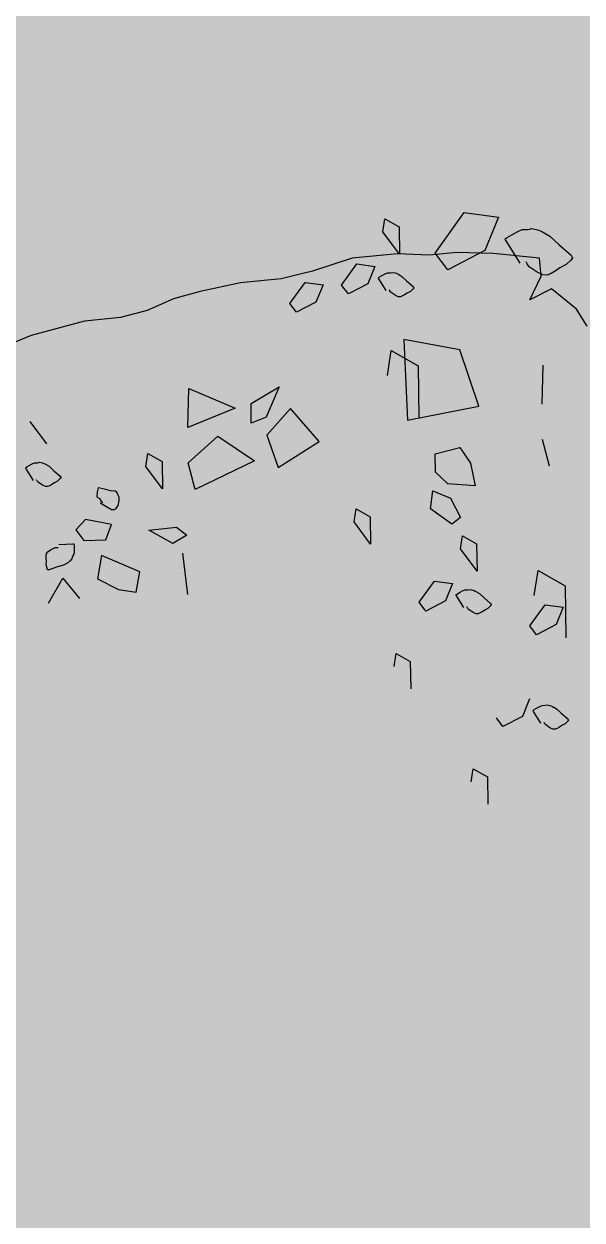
# Model space of a CAD drawing. Header units: metres. Extents: x 71066629 to 71645179, y 84793221 to 85208804.
# Drawn here: x 71314822 to 71317520, y 84956392 to 84962176 of the extents above; entities that cross this region are included whole.
import ezdxf

# ---------------------------------------------------------------- set-up
doc = ezdxf.new("R2010")
doc.units = ezdxf.units.M
doc.header["$LTSCALE"] = 1000
doc.layers.add('A_SITEP_PLANT', color=85, linetype='Continuous')
doc.layers.add('G-PLTG', color=105, linetype='Continuous')
pattern_1 = [(0, (0, 0), (793.75, 793.75), [396.875, -1190.625]), (90, (198.4, -198.4), (-793.75, 793.75), [396.875, -1190.625])]

# ---------------------------------------------------------------- blocks, each defined once
blk = doc.blocks.new('A$C1F6C256B')
at = {"layer": 'A_SITEP_PLANT'}
for p, q in [((2401.5, 4975.2), (2407.9, 5017.7)), ((2401.5, 4975.2), (2407.9, 5017.7)), ((2407.9, 5017.7), (2453.7, 4991.5)), ((2407.9, 5017.7), (2453.7, 4991.5)), ((2570, 4906.8), (2663.7, 5037.1)), ((2570, 4906.8), (2663.7, 5037.1)), ((2663.7, 5037.1), (2774.4, 5022.2)), ((2663.7, 5037.1), (2774.4, 5022.2)), ((2774.4, 5022.2), (2730.3, 4915)), ((2774.4, 5022.2), (2730.3, 4915)), ((2454.9, 4903.8), (2401.5, 4975.2)), ((2454.9, 4903.8), (2401.5, 4975.2)), ((2453.7, 4991.5), (2454.9, 4903.8)), ((2453.7, 4991.5), (2454.9, 4903.8)), ((2610.8, 4853), (2570, 4906.8)), ((2610.8, 4853), (2570, 4906.8)), ((2730.3, 4915), (2610.8, 4853)), ((2730.3, 4915), (2610.8, 4853)), ((2268.6, 4803), (2317.7, 4871.6)), ((2268.6, 4803), (2317.7, 4871.6)), ((2317.7, 4871.6), (2376, 4863.6)), ((2317.7, 4871.6), (2376, 4863.6)), ((2376, 4863.6), (2352.9, 4807.3)), ((2376, 4863.6), (2352.9, 4807.3)), ((2101.7, 4743.8), (2150.7, 4812.2)), ((2101.7, 4743.8), (2150.7, 4812.2)), ((2150.7, 4812.2), (2208.9, 4804.4)), ((2150.7, 4812.2), (2208.9, 4804.4)), ((2208.9, 4804.4), (2185.8, 4748.1)), ((2208.9, 4804.4), (2185.8, 4748.1)), ((2290.1, 4775), (2268.6, 4803)), ((2290.1, 4775), (2268.6, 4803)), ((2352.9, 4807.3), (2290.1, 4775)), ((2352.9, 4807.3), (2290.1, 4775)), ((2122.9, 4715.8), (2101.7, 4743.8)), ((2122.9, 4715.8), (2101.7, 4743.8)), ((2185.8, 4748.1), (2122.9, 4715.8)), ((2185.8, 4748.1), (2122.9, 4715.8)), ((2468.5, 4628.5), (2480.3, 4368.5)), ((2649.6, 4595.2), (2468.5, 4628.5)), ((2468.5, 4628.5), (2480.3, 4368.5)), ((2649.6, 4595.2), (2468.5, 4628.5)), ((2416.1, 4512.4), (2428.2, 4592.6)), ((2416.1, 4512.4), (2428.2, 4592.6)), ((2428.2, 4592.6), (2515.3, 4543.4)), ((2428.2, 4592.6), (2515.3, 4543.4)), ((2710.6, 4412.9), (2649.6, 4595.2)), ((2710.6, 4412.9), (2649.6, 4595.2)), ((2515.3, 4543.4), (2517.6, 4376)), ((2515.3, 4543.4), (2517.6, 4376)), ((2914.4, 4419.9), (2918.3, 4545.5)), ((2914.4, 4419.9), (2918.3, 4545.5)), ((1977, 4421.9), (2067.6, 4475.8)), ((1977, 4421.9), (2067.6, 4475.8)), ((2067.6, 4475.8), (2025.2, 4377.3)), ((2067.6, 4475.8), (2025.2, 4377.3)), ((1772.8, 4344.3), (1776.4, 4470.1)), ((1772.8, 4344.3), (1776.4, 4470.1)), ((1776.4, 4470.1), (1925.2, 4407.1)), ((1776.4, 4470.1), (1925.2, 4407.1)), ((1925.2, 4407.1), (1772.8, 4344.3)), ((1925.2, 4407.1), (1772.8, 4344.3)), ((1977.4, 4358.8), (1977, 4421.9)), ((1977.4, 4358.8), (1977, 4421.9)), ((2104.1, 4406.2), (2027.6, 4319.7)), ((2104.1, 4406.2), (2027.6, 4319.7)), ((2196.2, 4299.5), (2104.1, 4406.2)), ((2196.2, 4299.5), (2104.1, 4406.2)), ((2480.3, 4368.5), (2710.6, 4412.9)), ((2480.3, 4368.5), (2710.6, 4412.9)), ((1318.1, 4291.7), (1264.8, 4363.3)), ((1318.1, 4291.7), (1264.8, 4363.3)), ((2025.2, 4377.3), (1977.4, 4358.8)), ((2025.2, 4377.3), (1977.4, 4358.8)), ((2027.6, 4319.7), (2064.4, 4215.5)), ((2027.6, 4319.7), (2064.4, 4215.5)), ((1773.8, 4230.7), (1869.9, 4316.5)), ((1773.8, 4230.7), (1869.9, 4316.5)), ((1869.9, 4316.5), (1987.4, 4237.2)), ((1869.9, 4316.5), (1987.4, 4237.2)), ((2064.4, 4215.5), (2196.2, 4299.5)), ((2064.4, 4215.5), (2196.2, 4299.5)), ((2938, 4219.7), (2915.5, 4306.3)), ((2938, 4219.7), (2915.5, 4306.3)), ((1637.9, 4218.9), (1644.5, 4261.1)), ((1637.9, 4218.9), (1644.5, 4261.1)), ((1644.5, 4261.1), (1690.1, 4235.2)), ((1644.5, 4261.1), (1690.1, 4235.2)), ((2570.4, 4260), (2649.2, 4279.8)), ((2570.4, 4260), (2649.2, 4279.8)), ((2571.4, 4200.7), (2570.4, 4260)), ((2571.4, 4200.7), (2570.4, 4260)), ((2649.2, 4279.8), (2683.9, 4229.6)), ((2649.2, 4279.8), (2683.9, 4229.6)), ((1691.2, 4147.1), (1637.9, 4218.9)), ((1691.2, 4147.1), (1637.9, 4218.9)), ((1690.1, 4235.2), (1691.2, 4147.1)), ((1690.1, 4235.2), (1691.2, 4147.1)), ((1796.4, 4144.1), (1773.8, 4230.7)), ((1796.4, 4144.1), (1773.8, 4230.7)), ((1987.4, 4237.2), (1796.4, 4144.1)), ((1987.4, 4237.2), (1796.4, 4144.1)), ((2683.9, 4229.6), (2699.3, 4156.6)), ((2683.9, 4229.6), (2699.3, 4156.6)), ((2611, 4163.3), (2571.4, 4200.7)), ((2611, 4163.3), (2571.4, 4200.7)), ((2555, 4081.9), (2562.8, 4140.1)), ((2555, 4081.9), (2562.8, 4140.1)), ((2562.8, 4140.1), (2619.2, 4116.8)), ((2562.8, 4140.1), (2619.2, 4116.8)), ((2699.3, 4156.6), (2611, 4163.3)), ((2699.3, 4156.6), (2611, 4163.3)), ((2619.2, 4116.8), (2651.5, 4054.2)), ((2619.2, 4116.8), (2651.5, 4054.2)), ((2308.6, 4040.5), (2314.9, 4082.6)), ((2308.6, 4040.5), (2314.9, 4082.6)), ((2314.9, 4082.6), (2360.8, 4056.6)), ((2314.9, 4082.6), (2360.8, 4056.6)), ((2360.8, 4056.6), (2361.9, 3968.7)), ((2360.8, 4056.6), (2361.9, 3968.7)), ((2623.5, 4032.8), (2555, 4081.9)), ((2623.5, 4032.8), (2555, 4081.9)), ((2651.5, 4054.2), (2623.5, 4032.8)), ((2651.5, 4054.2), (2623.5, 4032.8)), ((1443.6, 4047.6), (1412.4, 4015.1)), ((1443.6, 4047.6), (1412.4, 4015.1)), ((1412.4, 4015.1), (1437.6, 3979.8)), ((1412.4, 4015.1), (1437.6, 3979.8)), ((1527.1, 4031.3), (1443.6, 4047.6)), ((1527.1, 4031.3), (1443.6, 4047.6)), ((1509, 3981.8), (1527.1, 4031.3)), ((1509, 3981.8), (1527.1, 4031.3)), ((1647.4, 4013.1), (1736.1, 4023.7)), ((1647.4, 4013.1), (1736.1, 4023.7)), ((1724.2, 3970.3), (1647.4, 4013.1)), ((1724.2, 3970.3), (1647.4, 4013.1)), ((1736.1, 4023.7), (1769.5, 3997)), ((1736.1, 4023.7), (1769.5, 3997)), ((2361.9, 3968.7), (2308.6, 4040.5)), ((2361.9, 3968.7), (2308.6, 4040.5)), ((1437.6, 3979.8), (1509, 3981.8)), ((1437.6, 3979.8), (1509, 3981.8)), ((1769.5, 3997), (1724.2, 3970.3)), ((1769.5, 3997), (1724.2, 3970.3)), ((2651.4, 3953.2), (2657.9, 3995.3)), ((2651.4, 3953.2), (2657.9, 3995.3)), ((2657.9, 3995.3), (2703.6, 3969.5)), ((2657.9, 3995.3), (2703.6, 3969.5)), ((1772.9, 3805.6), (1756.5, 3939.3)), ((1772.9, 3805.6), (1756.5, 3939.3)), ((2704.8, 3881.6), (2651.4, 3953.2)), ((2704.8, 3881.6), (2651.4, 3953.2)), ((2703.6, 3969.5), (2704.8, 3881.6)), ((2703.6, 3969.5), (2704.8, 3881.6)), ((1494.5, 3932), (1481.9, 3857.1)), ((1494.5, 3932), (1481.9, 3857.1)), ((1618.3, 3878.9), (1494.5, 3932)), ((1618.3, 3878.9), (1494.5, 3932)), ((1323.8, 3778), (1370.4, 3859)), ((1323.8, 3778), (1370.4, 3859)), ((1370.4, 3859), (1423.3, 3793.5)), ((1370.4, 3859), (1423.3, 3793.5)), ((1481.9, 3857.1), (1549.9, 3821.7)), ((1481.9, 3857.1), (1549.9, 3821.7)), ((1606.9, 3813.2), (1618.3, 3878.9)), ((1606.9, 3813.2), (1618.3, 3878.9)), ((2889.3, 3803.2), (2901.5, 3883.4)), ((2889.3, 3803.2), (2901.5, 3883.4)), ((2901.5, 3883.4), (2988.6, 3834.2)), ((2901.5, 3883.4), (2988.6, 3834.2)), ((1549.9, 3821.7), (1606.9, 3813.2)), ((1549.9, 3821.7), (1606.9, 3813.2)), ((2518.5, 3781), (2567.7, 3849.4)), ((2518.5, 3781), (2567.7, 3849.4)), ((2567.7, 3849.4), (2625.8, 3841.6)), ((2567.7, 3849.4), (2625.8, 3841.6)), ((2625.8, 3841.6), (2602.7, 3785.3)), ((2625.8, 3841.6), (2602.7, 3785.3)), ((2988.6, 3834.2), (2990.9, 3666.8)), ((2988.6, 3834.2), (2990.9, 3666.8)), ((1423.3, 3793.5), (1423.3, 3793.5)), ((1423.3, 3793.5), (1423.3, 3793.5)), ((2539.9, 3752.8), (2518.5, 3781)), ((2539.9, 3752.8), (2518.5, 3781)), ((2602.7, 3785.3), (2539.9, 3752.8)), ((2602.7, 3785.3), (2539.9, 3752.8)), ((2875.1, 3704.6), (2924.2, 3773)), ((2875.1, 3704.6), (2924.2, 3773)), ((2924.2, 3773), (2982.3, 3765.2)), ((2924.2, 3773), (2982.3, 3765.2)), ((2982.3, 3765.2), (2959.3, 3708.9)), ((2982.3, 3765.2), (2959.3, 3708.9)), ((2896.4, 3676.6), (2875.1, 3704.6)), ((2896.4, 3676.6), (2875.1, 3704.6)), ((2959.3, 3708.9), (2896.4, 3676.6)), ((2959.3, 3708.9), (2896.4, 3676.6)), ((2437.7, 3574), (2444.1, 3616.1)), ((2437.7, 3574), (2444.1, 3616.1)), ((2444.1, 3616.1), (2489.8, 3590.2)), ((2444.1, 3616.1), (2489.8, 3590.2)), ((2489.8, 3590.2), (2491, 3502.3)), ((2489.8, 3590.2), (2491, 3502.3)), ((2874.3, 3469.3), (2851.1, 3413)), ((2874.3, 3469.3), (2851.1, 3413)), ((2788.4, 3380.5), (2767, 3408.7)), ((2788.4, 3380.5), (2767, 3408.7)), ((2851.1, 3413), (2788.4, 3380.5)), ((2851.1, 3413), (2788.4, 3380.5)), ((2686.2, 3201.7), (2692.5, 3243.8)), ((2686.2, 3201.7), (2692.5, 3243.8)), ((2692.5, 3243.8), (2738.3, 3217.9)), ((2692.5, 3243.8), (2738.3, 3217.9)), ((2738.3, 3217.9), (2739.5, 3130)), ((2738.3, 3217.9), (2739.5, 3130))]:
    blk.add_line(p, q, dxfattribs=at)
for points in [[(2843.8, 4873.8), (2798.7, 4946), (2797, 4949.3), (2795.2, 4952.2), (2802, 4957.5), (2816.8, 4965.9), (2836.3, 4976.7), (2850.6, 4982.3), (2869.4, 4983.1), (2881.7, 4985.8), (2899.2, 4981.8), (2904, 4980.7), (2913.9, 4975.9), (2939.6, 4961.1), (2967.9, 4934.2), (3008.1, 4899.6), (3011.3, 4893.4), (3012.9, 4890.5), (3005.6, 4882.8), (2991.6, 4869.5), (2972.1, 4858.7), (2956.7, 4848.3), (2943.2, 4841.2), (2930.4, 4836.1), (2916.9, 4836.3), (2898.1, 4845.2), (2873.2, 4862.8), (2869.2, 4866.6), (2865.9, 4872.1), (2865.2, 4874), (2862.6, 4878.3)], [(2843.8, 4873.8), (2798.7, 4946), (2797, 4949.3), (2795.2, 4952.2), (2802, 4957.5), (2816.8, 4965.9), (2836.3, 4976.7), (2850.6, 4982.3), (2869.4, 4983.1), (2881.7, 4985.8), (2899.2, 4981.8), (2904, 4980.7), (2913.9, 4975.9), (2939.6, 4961.1), (2967.9, 4934.2), (3008.1, 4899.6), (3011.3, 4893.4), (3012.9, 4890.5), (3005.6, 4882.8), (2991.6, 4869.5), (2972.1, 4858.7), (2956.7, 4848.3), (2943.2, 4841.2), (2930.4, 4836.1), (2916.9, 4836.3), (2898.1, 4845.2), (2873.2, 4862.8), (2869.2, 4866.6), (2865.9, 4872.1), (2865.2, 4874), (2862.6, 4878.3)], [(3060, 4670.8), (3025.2, 4726.1), (2945.1, 4791.8), (2875, 4755.6), (2911.6, 4832.6), (2905.9, 4890.9), (2757.2, 4905.8), (2639.2, 4908.7), (2551.8, 4900), (2448.4, 4904.6), (2302.6, 4890.2), (2174.3, 4848.2), (2073.8, 4823.5), (1942.6, 4810.5), (1812.9, 4782.9), (1726.9, 4759.6), (1642.3, 4721.9), (1556.4, 4698.7), (1439.8, 4687.1), (1267.8, 4640.8), (1126.4, 4582.7)], [(2412.3, 4785.9), (2388.6, 4823.6), (2387.7, 4825.3), (2386.9, 4826.9), (2390.4, 4829.8), (2398.3, 4834), (2408.4, 4839.7), (2416, 4842.7), (2425.9, 4843), (2432.2, 4844.5), (2441.5, 4842.6), (2443.8, 4841.8), (2449.2, 4839.7), (2462.7, 4831.7), (2477.6, 4817.4), (2498.7, 4799.3), (2500.3, 4796.4), (2501.2, 4794.6), (2497.4, 4790.4), (2490.1, 4783.4), (2479.8, 4777.8), (2471.6, 4772.3), (2464.6, 4768.6), (2457.9, 4765.9), (2450.6, 4766), (2440.9, 4770.9), (2427.8, 4779.9), (2425.8, 4781.9), (2423.9, 4785.2), (2423.6, 4785.8), (2422.3, 4788.1)], [(2412.3, 4785.9), (2388.6, 4823.6), (2387.7, 4825.3), (2386.9, 4826.9), (2390.4, 4829.8), (2398.3, 4834), (2408.4, 4839.7), (2416, 4842.7), (2425.9, 4843), (2432.2, 4844.5), (2441.5, 4842.6), (2443.8, 4841.8), (2449.2, 4839.7), (2462.7, 4831.7), (2477.6, 4817.4), (2498.7, 4799.3), (2500.3, 4796.4), (2501.2, 4794.6), (2497.4, 4790.4), (2490.1, 4783.4), (2479.8, 4777.8), (2471.6, 4772.3), (2464.6, 4768.6), (2457.9, 4765.9), (2450.6, 4766), (2440.9, 4770.9), (2427.8, 4779.9), (2425.8, 4781.9), (2423.9, 4785.2), (2423.6, 4785.8), (2422.3, 4788.1)], [(1275.6, 4173.8), (1251.8, 4211.7), (1251, 4213.5), (1250.2, 4214.8), (1253.7, 4217.8), (1261.5, 4222), (1271.6, 4227.6), (1279.1, 4230.8), (1289.1, 4231), (1295.4, 4232.6), (1304.7, 4230.3), (1307.1, 4229.5), (1312.4, 4227.4), (1325.9, 4219.7), (1340.8, 4205.3), (1361.9, 4187.4), (1363.5, 4184.1), (1364.5, 4182.6), (1360.6, 4178.6), (1353.2, 4171.6), (1343.1, 4165.9), (1334.8, 4160.2), (1327.8, 4156.3), (1321.2, 4153.8), (1313.9, 4154.1), (1304.1, 4158.8), (1291, 4168.1), (1289, 4169.9), (1287.2, 4172.9), (1286.8, 4173.7), (1285.6, 4176.2)], [(1275.6, 4173.8), (1251.8, 4211.7), (1251, 4213.5), (1250.2, 4214.8), (1253.7, 4217.8), (1261.5, 4222), (1271.6, 4227.6), (1279.1, 4230.8), (1289.1, 4231), (1295.4, 4232.6), (1304.7, 4230.3), (1307.1, 4229.5), (1312.4, 4227.4), (1325.9, 4219.7), (1340.8, 4205.3), (1361.9, 4187.4), (1363.5, 4184.1), (1364.5, 4182.6), (1360.6, 4178.6), (1353.2, 4171.6), (1343.1, 4165.9), (1334.8, 4160.2), (1327.8, 4156.3), (1321.2, 4153.8), (1313.9, 4154.1), (1304.1, 4158.8), (1291, 4168.1), (1289, 4169.9), (1287.2, 4172.9), (1286.8, 4173.7), (1285.6, 4176.2)], [(1490.4, 4101.8), (1527.3, 4080.5), (1532.8, 4080.3), (1536.4, 4080.2), (1538.1, 4081), (1541.9, 4083.6), (1543.7, 4086.2), (1548.3, 4093.5), (1551.3, 4107.6), (1551.6, 4119.4), (1547.3, 4129), (1544, 4136.2), (1538.8, 4139.1), (1523.6, 4140.3), (1508.5, 4145), (1489.7, 4148.4), (1485.2, 4150.4), (1483.6, 4150.3), (1480.5, 4137), (1479.3, 4122.5), (1480.9, 4120.1), (1488, 4115.5), (1493.2, 4107.1), (1498.5, 4102.6)], [(1490.4, 4101.8), (1527.3, 4080.5), (1532.8, 4080.3), (1536.4, 4080.2), (1538.1, 4081), (1541.9, 4083.6), (1543.7, 4086.2), (1548.3, 4093.5), (1551.3, 4107.6), (1551.6, 4119.4), (1547.3, 4129), (1544, 4136.2), (1538.8, 4139.1), (1523.6, 4140.3), (1508.5, 4145), (1489.7, 4148.4), (1485.2, 4150.4), (1483.6, 4150.3), (1480.5, 4137), (1479.3, 4122.5), (1480.9, 4120.1), (1488, 4115.5), (1493.2, 4107.1), (1498.5, 4102.6)], [(1357.7, 3967.2), (1402.4, 3969), (1404.1, 3969), (1405.9, 3969), (1406.8, 3964.4), (1406.5, 3955.7), (1406.3, 3943.9), (1405.3, 3935.7), (1400.5, 3927.2), (1398.6, 3920.9), (1392.3, 3913.8), (1390.3, 3912.2), (1385.8, 3908.7), (1372.3, 3900.9), (1352.4, 3895.1), (1326.2, 3886), (1322.8, 3886.1), (1321, 3885.9), (1319.3, 3891.4), (1316.8, 3901.3), (1317.1, 3913.1), (1316.4, 3922.9), (1316.6, 3931), (1317.8, 3938), (1321.4, 3944), (1330.5, 3950.2), (1345, 3957.1), (1347.7, 3957.8), (1351.2, 3957.7), (1352.1, 3957.8), (1354.8, 3957.5)], [(1357.7, 3967.2), (1402.4, 3969), (1404.1, 3969), (1405.9, 3969), (1406.8, 3964.4), (1406.5, 3955.7), (1406.3, 3943.9), (1405.3, 3935.7), (1400.5, 3927.2), (1398.6, 3920.9), (1392.3, 3913.8), (1390.3, 3912.2), (1385.8, 3908.7), (1372.3, 3900.9), (1352.4, 3895.1), (1326.2, 3886), (1322.8, 3886.1), (1321, 3885.9), (1319.3, 3891.4), (1316.8, 3901.3), (1317.1, 3913.1), (1316.4, 3922.9), (1316.6, 3931), (1317.8, 3938), (1321.4, 3944), (1330.5, 3950.2), (1345, 3957.1), (1347.7, 3957.8), (1351.2, 3957.7), (1352.1, 3957.8), (1354.8, 3957.5)], [(2662.3, 3763.7), (2638.6, 3801.6), (2637.7, 3803.3), (2636.8, 3804.9), (2640.3, 3807.7), (2648.1, 3812.1), (2658.4, 3817.7), (2665.9, 3820.7), (2675.7, 3821.1), (2682.2, 3822.5), (2691.4, 3820.4), (2693.9, 3819.8), (2699.1, 3817.3), (2712.6, 3809.5), (2727.4, 3795.4), (2748.5, 3777.3), (2750.2, 3774), (2751, 3772.5), (2747.2, 3768.4), (2739.9, 3761.4), (2729.6, 3755.8), (2721.6, 3750.3), (2714.5, 3746.6), (2707.7, 3743.9), (2700.6, 3744), (2690.8, 3748.7), (2677.7, 3757.9), (2675.6, 3759.9), (2673.9, 3762.8), (2673.5, 3763.8), (2672.2, 3766.1)], [(2662.3, 3763.7), (2638.6, 3801.6), (2637.7, 3803.3), (2636.8, 3804.9), (2640.3, 3807.7), (2648.1, 3812.1), (2658.4, 3817.7), (2665.9, 3820.7), (2675.7, 3821.1), (2682.2, 3822.5), (2691.4, 3820.4), (2693.9, 3819.8), (2699.1, 3817.3), (2712.6, 3809.5), (2727.4, 3795.4), (2748.5, 3777.3), (2750.2, 3774), (2751, 3772.5), (2747.2, 3768.4), (2739.9, 3761.4), (2729.6, 3755.8), (2721.6, 3750.3), (2714.5, 3746.6), (2707.7, 3743.9), (2700.6, 3744), (2690.8, 3748.7), (2677.7, 3757.9), (2675.6, 3759.9), (2673.9, 3762.8), (2673.5, 3763.8), (2672.2, 3766.1)], [(2910.7, 3391.4), (2887.1, 3429.3), (2886.2, 3431), (2885.2, 3432.6), (2888.8, 3435.3), (2896.5, 3439.8), (2906.8, 3445.4), (2914.3, 3448.4), (2924.2, 3448.8), (2930.6, 3450.2), (2939.8, 3448.1), (2942.3, 3447.5), (2947.5, 3445), (2961, 3437.2), (2975.9, 3423.1), (2997, 3405), (2998.6, 3401.7), (2999.5, 3400.2), (2995.7, 3396.1), (2988.4, 3389.1), (2978.1, 3383.5), (2970, 3378), (2962.9, 3374.3), (2956.2, 3371.6), (2949.1, 3371.7), (2939.2, 3376.4), (2926.2, 3385.6), (2924.1, 3387.6), (2922.4, 3390.5), (2922, 3391.5), (2920.6, 3393.8)], [(2910.7, 3391.4), (2887.1, 3429.3), (2886.2, 3431), (2885.2, 3432.6), (2888.8, 3435.3), (2896.5, 3439.8), (2906.8, 3445.4), (2914.3, 3448.4), (2924.2, 3448.8), (2930.6, 3450.2), (2939.8, 3448.1), (2942.3, 3447.5), (2947.5, 3445), (2961, 3437.2), (2975.9, 3423.1), (2997, 3405), (2998.6, 3401.7), (2999.5, 3400.2), (2995.7, 3396.1), (2988.4, 3389.1), (2978.1, 3383.5), (2970, 3378), (2962.9, 3374.3), (2956.2, 3371.6), (2949.1, 3371.7), (2939.2, 3376.4), (2926.2, 3385.6), (2924.1, 3387.6), (2922.4, 3390.5), (2922, 3391.5), (2920.6, 3393.8)]]:
    blk.add_lwpolyline(points, dxfattribs=at)
for points in [[(2570, 4906.8), (2570, 4906.8)], [(2570, 4906.8), (2570, 4906.8)], [(2268.6, 4803), (2268.6, 4803)], [(2268.6, 4803), (2268.6, 4803)], [(2101.7, 4743.8), (2101.7, 4743.8)], [(2101.7, 4743.8), (2101.7, 4743.8)], [(3043.2, 4197.7), (3043.2, 4197.7)], [(3043.2, 4197.7), (3043.2, 4197.7)], [(2518.5, 3781), (2518.5, 3781)], [(2518.5, 3781), (2518.5, 3781)], [(2875.1, 3704.6), (2875.1, 3704.6)], [(2875.1, 3704.6), (2875.1, 3704.6)], [(2767, 3408.7), (2767, 3408.7)], [(2767, 3408.7), (2767, 3408.7)]]:
    blk.add_lwpolyline(points, close=True, dxfattribs=at)

msp = doc.modelspace()

# ---------------------------------------------------------------- hatches: boundary and pattern name
at = {"layer": 'G-PLTG'}
h = msp.add_hatch(dxfattribs=at)
h.set_pattern_fill('CROSS', color=256, scale=500, style=0)
h.set_pattern_definition(pattern_1)
h.paths.add_polyline_path([(71337997.707, 84962824.242), (71358739.163, 84966109.363), (71362025.254, 84945362.818), (71357587.716, 84944613.256), (71359456.899, 84932811.693), (71336654.399, 84929200.134), (71336990.7, 84927076.814), (71359793.199, 84930688.375), (71370657.935, 84932409.18), (71366144.834, 84960903.778), (71368613.894, 84961294.839), (71368379.242, 84962776.371), (71389158.829, 84966067.535), (71388619.689, 84969471.528), (71306058.93, 84970203.454), (71313479.317, 84923352.976), (71322754.886, 84924822.083), (71330570.726, 84926059.99), (71330234.425, 84928183.311), (71322418.586, 84926945.404), (71319133.464, 84947686.86), (71339874.92, 84950971.981)])
h = msp.add_hatch(dxfattribs=at)
h.set_pattern_fill('CROSS', color=256, scale=500, style=0)
h.set_pattern_definition(pattern_1)
edge = h.paths.add_edge_path()
edge.add_line((71409631.087, 84925359.315), (71409631.087, 84919359.314))
edge.add_line((71409631.087, 84919359.314), (71410891.601, 84919359.314))
edge.add_arc((71410891.601, 84931359.314), 12000, 270, 360)
edge.add_line((71422891.601, 84931359.314), (71422891.601, 84958159.314))
edge.add_line((71422891.601, 84958159.314), (71425908.208, 84958159.316))
edge.add_arc((71440891.601, 84952547.013), 16000, 90, 159.4656445, ccw=False)
edge.add_line((71440891.601, 84968547.013), (71440895.56, 84968923.435))
edge.add_line((71440895.56, 84968923.435), (71393183.126, 84969425.163))
edge.add_line((71393183.126, 84969425.163), (71395480.64, 84954919.23))
edge.add_line((71395480.64, 84954919.23), (71411739.366, 84957494.359))
edge.add_line((71411739.366, 84957494.359), (71415024.49, 84936752.904))
edge.add_line((71415024.49, 84936752.904), (71377986.016, 84930886.586))
edge.add_line((71377986.016, 84930886.586), (71375874.151, 84944220.378))
edge.add_line((71375874.151, 84944220.378), (71372911.407, 84943751.126))
edge.add_line((71372911.407, 84943751.126), (71375234.426, 84929084.164))
edge.add_line((71375234.426, 84929084.164), (71248287.884, 84908977.807))
edge.add_line((71248287.884, 84908977.807), (71250400.773, 84908977.807))
edge.add_line((71250400.773, 84908977.807), (71312900.776, 84908999.993))
edge.add_line((71312900.776, 84908999.993), (71315788.826, 84908999.993))
edge.add_arc((71329846.566, 84901359.314), 16000, 106.5402702, 151.474984, ccw=False)
edge.add_line((71325291.539, 84916697.233), (71325291.539, 84919359.314))
edge.add_line((71325291.539, 84919359.314), (71392131.086, 84919359.314))
edge.add_line((71392131.086, 84919359.314), (71392131.086, 84925359.315))
edge.add_line((71392131.086, 84925359.315), (71409631.087, 84925359.315))

# ---------------------------------------------------------------- block references
at = {"layer": 'A_SITEP_PLANT', "xscale": 1.5, "yscale": 1.5, "zscale": 1.5}
msp.add_blockref('A$C1F6C256B', (71312955.106, 84953708.118), dxfattribs=at)

doc.saveas('drawing.dxf')
